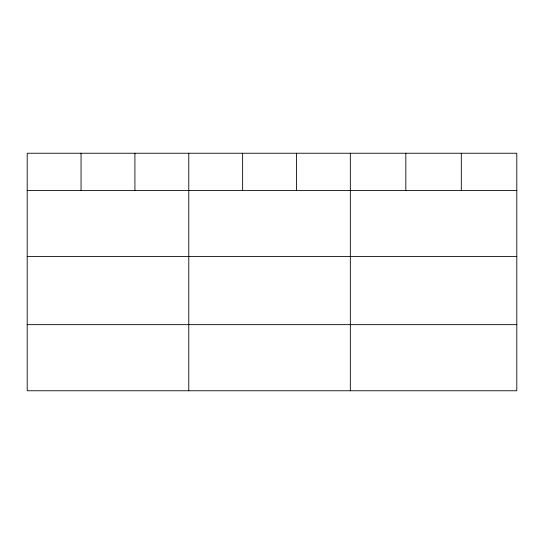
<?xml version="1.0" encoding="UTF-8"?>
<svg xmlns="http://www.w3.org/2000/svg" width="544" height="544" viewBox="0 0 544 544"><rect width="100%" height="100%" fill="white"/><g stroke="black" fill="none" stroke-linecap="round" stroke-linejoin="round"><path stroke-width="0.82" d="M516.8 190.427L516.8 390.762L27.2 390.762L27.2 153.238L516.8 153.238L516.8 190.427L27.2 190.427M27.2 256.537L516.8 256.537M27.2 324.652L516.8 324.652M461.312 153.238L461.312 190.427M405.824 153.238L405.824 190.427M350.336 153.238L350.336 390.762M296.48 153.238L296.48 190.427M242.624 153.238L242.624 190.427M188.768 153.238L188.768 390.762M134.912 153.238L134.912 190.427M81.056 153.238L81.056 190.427"/></g></svg>
